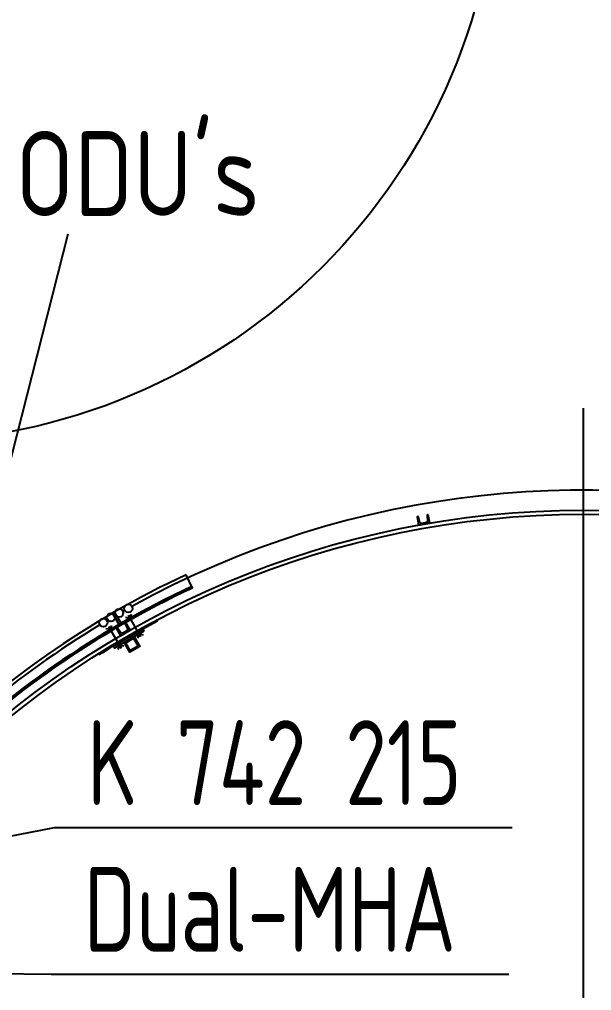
# Model space of a CAD drawing. Header units: millimetres. Extents: x -139278 to 641613, y -260926 to 217780.
# Drawn here: x 142870 to 145400, y -78704 to -74411 of the extents above; entities that cross this region are included whole.
import ezdxf
from ezdxf.enums import TextEntityAlignment as Align

# ---------------------------------------------------------------- set-up
doc = ezdxf.new("R2010")
doc.units = ezdxf.units.MM
doc.layers.add('10_30_Sektorantenne_MHA', color=21, linetype='Continuous', lineweight=25)
doc.styles.add('ISOCP', font='ISOCP', dxfattribs={"width": 0.9})

msp = doc.modelspace()

# ---------------------------------------------------------------- linework, layer by layer
for p, q in [((142638.073, -77112.583), (143084.934, -75358.644)), ((143634.675, -76924.435), (143607.204, -76865.525)), ((143310.298, -77085.096), (143281.548, -77035.3)), ((143318.958, -77080.096), (143290.208, -77030.3)), ((143358.069, -77057.864), (143338.681, -77054.446)), ((143350.569, -77044.873), (143405.516, -77140.044)), ((143351.967, -77061.295), (143355.718, -77067.791)), ((143358.069, -77057.864), (143364.803, -77039.365)), ((143364.177, -77054.443), (143367.928, -77060.939)), ((143480.843, -77070.116), (143478.507, -77065.696)), ((143271.485, -77107.841), (143252.098, -77104.419)), ((143263.988, -77094.848), (143318.915, -77190.031)), ((143271.485, -77107.841), (143278.223, -77089.343)), ((143277.509, -77104.274), (143281.257, -77110.77)), ((143265.468, -77111.419), (143269.217, -77117.916)), ((143384.219, -77117.157), (143391.954, -77130.554)), ((143398.015, -77127.053), (143391.282, -77145.553)), ((143396.43, -77110.308), (143404.078, -77123.554)), ((143398.015, -77127.053), (143417.403, -77130.472)), ((143297.709, -77167.29), (143305.354, -77180.538)), ((143311.417, -77177.039), (143304.68, -77195.537)), ((143309.749, -77160.142), (143317.48, -77173.541)), ((143311.417, -77177.039), (143330.804, -77180.461)), ((143220.713, -77220.303), (143218.053, -77216.069))]:
    msp.add_line(p, q)
at = {"ltscale": 6}
msp.add_line((145362.127, -76128.968), (145362.127, -85128.968), dxfattribs=at)
for points in [[(144677.134, -76600.21), (144675.264, -76600.539, 0.37930912), (144672.377, -76604.175), (144673.866, -76628.042, -0.37930912), (144668.092, -76635.313), (144648.396, -76638.786, -0.37930912), (144640.483, -76633.928), (144633.72, -76610.991, 0.37930912), (144629.763, -76608.562), (144627.893, -76608.892), (144634.492, -76646.315), (144683.732, -76637.632)], [(143340.527, -77077.455), (143338.883, -77078.404, 0.37930912), (143337.414, -77082.808), (143346.976, -77104.726, -0.37930912), (143344.037, -77113.534), (143326.717, -77123.534, -0.37930912), (143317.62, -77121.675), (143303.419, -77102.435, 0.37930912), (143298.87, -77101.505), (143297.226, -77102.455), (143316.226, -77135.364), (143359.527, -77110.364)], [(143340.527, -77077.455), (143338.883, -77078.404, 0.37930912), (143337.414, -77082.808), (143346.976, -77104.726, -0.37930912), (143344.037, -77113.534), (143326.717, -77123.534, -0.37930912), (143317.62, -77121.675), (143303.419, -77102.435, 0.37930912), (143298.87, -77101.505), (143297.226, -77102.455), (143316.226, -77135.364), (143359.527, -77110.364)]]:
    msp.add_lwpolyline(points, format="xyb", close=True)
for points in [[(143419.667, -77114.554), (143289.763, -77189.554), (143284.763, -77180.894), (143414.667, -77105.894)], [(143333.064, -77164.554), (143376.365, -77139.554), (143401.365, -77182.855), (143358.064, -77207.855)], [(143339.894, -77166.384), (143374.535, -77146.384), (143394.535, -77181.025), (143359.894, -77201.025)]]:
    msp.add_lwpolyline(points, close=True)
for centre, radius in [((142337.127, -73628.968), 2650), ((145362.127, -80628.968), 4048.5), ((145362.127, -80628.968), 4030.5), ((143310.736, -77034.352), 18.258), ((143350.877, -77014.353), 18.258), ((143240.799, -77077.164), 18.258), ((143274.332, -77053.933), 18.258)]:
    msp.add_circle(centre, radius)
for radius, start, end in [(4136.576, 30.069255, 118.839619), (4152.5, 115, 134.683215), (4095, 115, 134.643364), (4087.5, 115, 134.638084), (4136.576, 119.34541, 119.461745), (4030.5, 117.861867, 122.138133), (4136.576, 120.532879, 120.595127), (4136.576, 119.96372, 120.036367), (4025.5, 117.861867, 122.138133)]:
    msp.add_arc((145362.127, -80628.968), radius, start, end)
at = {"ltscale": 4}
for start, end in [(121.100704, 138.899296), (141.160381, 309.497963)]:
    msp.add_arc((145362.127, -80628.968), 4136.576, start, end, dxfattribs=at)
at = {"layer": '10_30_Sektorantenne_MHA'}
for p, q in [((141550.893, -78265.814), (143024.921, -77983.548)), ((143024.921, -77983.548), (145048.391, -77983.548)), ((141677.406, -78612.866), (143010.683, -78631.721)), ((143010.683, -78631.721), (145034.153, -78631.721))]:
    msp.add_line(p, q, dxfattribs=at)

# ---------------------------------------------------------------- texts
at = {"style": 'ISOCP', "width": 0.9}
msp.add_text("ODU's", height=375, dxfattribs=at).set_placement((142851.378, -75391.971), align=Align.BOTTOM_LEFT)
at = {"layer": '10_30_Sektorantenne_MHA', "style": 'ISOCP', "width": 0.8}
for s, p in [('K 742 215', (143168.995, -77883.802)), ('Dual-MHA', (143154.757, -78531.976))]:
    msp.add_text(s, height=375, dxfattribs=at).set_placement(p)

doc.saveas('drawing.dxf')
